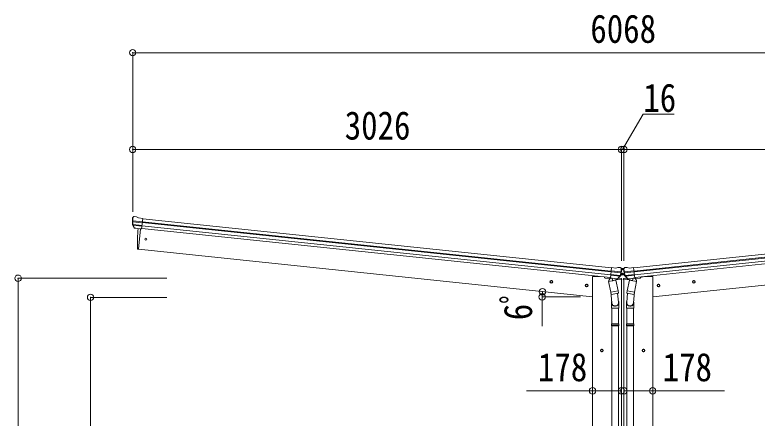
# Model space of a CAD drawing. Units: millimetres at full size, sheet at 1:40; some dimension numbers follow another scale. Extents: x -11243 to 11243, y -7760 to 7760.
# Drawn here: x -8409 to -3812, y -2609 to -108 of the extents above; entities that cross this region are included whole.
import ezdxf
from ezdxf.enums import TextEntityAlignment as Align

# ---------------------------------------------------------------- set-up
doc = ezdxf.new("R2010")
doc.units = ezdxf.units.MM
doc.header["$LTSCALE"] = 40
doc.header["$PDMODE"] = 32
doc.header["$PDSIZE"] = 40
for name, color, linetype, lineweight in [('0-3_ELV2', 4, 'Continuous', 9), ('0-6_OTH_LINE', 6, 'Continuous', 9), ('0-9_OUTLINE', 7, 'Continuous', 9)]:
    doc.layers.add(name, color=color, linetype=linetype, lineweight=lineweight)
doc.styles.add('ＭＳ ゴシック', font='')
doc.styles.get('ＭＳ ゴシック').set_extended_font_data('MS Gothic')

msp = doc.modelspace()

# ---------------------------------------------------------------- linework, layer by layer
at = {"layer": '0-3_ELV2'}
for p, q in [((-7680.38, -1367.87), (-7680.07, -1366.02)), ((-7673.81, -1359.98), (-7678.99, -1364.17)), ((-7673.81, -1359.98), (-7673.81, -1359.97)), ((-7656.66, -1360.31), (-7670.14, -1358.89)), ((-7643.83, -1367.69), (-7655.43, -1360.72)), ((-7643.83, -1367.69), (-7617.31, -1370.48)), ((-7624.09, -1435.03), (-7617.31, -1370.48)), ((-4713.85, -1677.65), (-7617.51, -1372.47)), ((-4577.04, -1677.65), (-1673.38, -1372.47)), ((-7669.95, -1429.02), (-7680.07, -1410.76)), ((-7679.68, -1390.59), (-7620.08, -1396.86)), ((-7619.46, -1391), (-7679.2, -1384.73)), ((-7678.84, -1407.35), (-7621.81, -1413.34)), ((-7668.89, -1428.59), (-7678.34, -1410.29)), ((-7677.45, -1412.01), (-7622.28, -1417.81)), ((-4718.37, -1720.59), (-7622.03, -1415.4)), ((-4716.28, -1700.73), (-7619.94, -1395.54)), ((-4715.84, -1696.55), (-7619.5, -1391.36)), ((-4575.05, -1696.55), (-1671.39, -1391.36)), ((-4574.61, -1700.73), (-1670.95, -1395.54)), ((-4572.53, -1720.59), (-1668.87, -1415.4)), ((-7659.89, -1431.26), (-7667.58, -1430.46)), ((-7667.44, -1430.24), (-7624.07, -1434.8)), ((-7659.64, -1431.38), (-7659.89, -1431.26)), ((-7634.31, -1434.05), (-7659.64, -1431.38)), ((-7630.97, -1434.3), (-7644.36, -1561.69)), ((-7634.04, -1433.98), (-7634.31, -1434.05)), ((-7624.09, -1435.03), (-7634.04, -1433.98)), ((-7623.79, -1432.14), (-4720.13, -1737.32)), ((-1667.11, -1432.14), (-4570.77, -1737.32)), ((-7644.36, -1561.69), (-7646.41, -1561.41)), ((-7644.36, -1561.69), (-4831.45, -1857.34)), ((-1646.53, -1561.69), (-4459.45, -1857.34)), ((-4720.43, -1740.21), (-4713.65, -1675.66)), ((-4715.8, -1696.19), (-4656.06, -1702.47)), ((-4687.12, -1678.45), (-4713.65, -1675.66)), ((-4687.12, -1678.45), (-4674.33, -1674.04)), ((-4673.04, -1673.9), (-4659.55, -1675.31)), ((-4656.19, -1677.14), (-4656.19, -1677.14)), ((-4656.19, -1677.14), (-4652, -1682.32)), ((-4652.72, -1681.42), (-4652.7, -1681.19)), ((-4652.7, -1681.19), (-4638.2, -1681.19)), ((-4651.41, -1686.23), (-4651.33, -1684.35)), ((-4644.19, -1685.91), (-4643.35, -1685.91)), ((-4639.48, -1686.23), (-4639.57, -1684.35)), ((-4634.7, -1677.14), (-4638.9, -1682.32)), ((-4638.17, -1681.42), (-4638.2, -1681.19)), ((-4575.09, -1696.19), (-4634.83, -1702.47)), ((-4634.7, -1677.14), (-4634.7, -1677.14)), ((-4617.85, -1673.9), (-4631.34, -1675.31)), ((-4603.77, -1678.45), (-4616.57, -1674.04)), ((-4603.77, -1678.45), (-4577.25, -1675.66)), ((-4570.46, -1740.21), (-4577.25, -1675.66)), ((-4831.45, -4909.71), (-4831.45, -1730.71)), ((-4831.45, -1730.71), (-4788.95, -1730.71)), ((-4758.67, -1733.27), (-4758.25, -1736.5)), ((-4724.55, -1743.9), (-4753.81, -1740.82)), ((-4720.43, -1740.21), (-4710.48, -1741.26)), ((-4677.03, -1744.55), (-4720.41, -1739.99)), ((-4663.45, -1728.79), (-4718.62, -1723)), ((-4661.12, -1724.52), (-4718.15, -1718.53)), ((-4656.82, -1708.31), (-4716.42, -1702.05)), ((-4710.48, -1741.26), (-4710.23, -1741.38)), ((-4710.23, -1741.38), (-4684.9, -1744.04)), ((-4684.9, -1744.04), (-4684.63, -1743.98)), ((-4684.63, -1743.98), (-4676.94, -1744.79)), ((-4675.27, -1743.23), (-4662.22, -1727.3)), ((-4674.32, -1743.87), (-4660.63, -1728.11)), ((-4671.21, -1740.45), (-4654.36, -1742.22)), ((-4659.66, -1725.88), (-4654.28, -1719.69)), ((-4658.58, -1722.35), (-4655.41, -1718.7)), ((-4654.28, -1718.19), (-4652.52, -1718.19)), ((-4636.98, -1719.69), (-4654.28, -1719.69)), ((-4653.95, -1703.31), (-4653.95, -1715.72)), ((-4652.23, -1718.69), (-4653.95, -1715.72)), ((-4652.23, -1718.69), (-4638.66, -1718.69)), ((-4651.7, -1744.82), (-4650.8, -1751.65)), ((-4644.19, -1714.61), (-4643.35, -1714.61)), ((-4639.19, -1744.82), (-4640.09, -1751.65)), ((-4638.66, -1718.69), (-4636.95, -1715.72)), ((-4638.37, -1718.19), (-4636.98, -1718.19)), ((-4631.02, -1726.54), (-4636.98, -1719.69)), ((-4636.95, -1703.31), (-4636.95, -1715.72)), ((-4619.68, -1740.45), (-4636.53, -1742.22)), ((-4632.12, -1722.99), (-4635.85, -1718.7)), ((-4634.08, -1708.31), (-4574.47, -1702.05)), ((-4616.57, -1743.87), (-4630.26, -1728.11)), ((-4629.77, -1724.52), (-4572.74, -1718.53)), ((-4615.63, -1743.23), (-4628.67, -1727.3)), ((-4627.45, -1728.79), (-4572.27, -1723)), ((-4606.27, -1743.98), (-4613.96, -1744.79)), ((-4613.86, -1744.55), (-4570.49, -1739.99)), ((-4605.99, -1744.04), (-4606.27, -1743.98)), ((-4580.66, -1741.38), (-4605.99, -1744.04)), ((-4580.41, -1741.26), (-4580.66, -1741.38)), ((-4570.46, -1740.21), (-4580.41, -1741.26)), ((-4566.34, -1743.9), (-4537.08, -1740.82)), ((-4501.95, -1730.71), (-4532.8, -1733.95)), ((-4532.22, -1733.27), (-4532.64, -1736.5)), ((-4459.45, -1730.71), (-4501.95, -1730.71)), ((-4459.45, -4909.71), (-4459.45, -1730.71)), ((-5093.81, -1766.17), (-5093.03, -1758.71)), ((-5087.74, -1770.58), (-5093.81, -1766.17)), ((-5093.03, -1758.71), (-5086.17, -1755.66)), ((-5086.17, -1755.66), (-5080.1, -1760.07)), ((-4875.02, -1789.17), (-4874.23, -1781.7)), ((-4868.95, -1793.58), (-4875.02, -1789.17)), ((-4874.23, -1781.7), (-4867.38, -1778.65)), ((-4867.38, -1778.65), (-4861.31, -1783.06)), ((-4650.8, -1751.65), (-4684.53, -1748.1)), ((-4653.45, -4909.71), (-4653.45, -1751.37)), ((-4640.09, -1751.65), (-4606.36, -1748.1)), ((-4637.45, -4909.71), (-4637.45, -1751.37)), ((-4423.52, -1778.65), (-4429.59, -1783.06)), ((-4416.66, -1781.7), (-4423.52, -1778.65)), ((-4421.95, -1793.58), (-4415.87, -1789.17)), ((-4415.87, -1789.17), (-4416.66, -1781.7)), ((-4204.72, -1755.66), (-4210.79, -1760.07)), ((-4197.86, -1758.71), (-4204.72, -1755.66)), ((-4203.15, -1770.58), (-4197.08, -1766.17)), ((-4197.08, -1766.17), (-4197.86, -1758.71)), ((-4781.45, -2185.51), (-4774.95, -2181.75)), ((-4774.95, -2181.75), (-4768.45, -2185.51)), ((-4768.45, -2193.01), (-4774.95, -2196.77)), ((-4768.45, -2185.51), (-4768.45, -2193.01)), ((-4515.95, -2181.75), (-4522.45, -2185.51)), ((-4522.45, -2185.51), (-4522.45, -2193.01)), ((-4522.45, -2193.01), (-4515.95, -2196.77)), ((-4509.45, -2185.51), (-4515.95, -2181.75))]:
    msp.add_line(p, q, dxfattribs=at)
for points in [[(-4646.71, -1685.07), (-4647.55, -1685.07), (-4647.55, -1685.91), (-4646.71, -1685.91)], [(-4645.03, -1684.23), (-4645.03, -1683.39), (-4645.87, -1683.39), (-4645.87, -1684.23)], [(-4645.87, -1686.75), (-4645.87, -1687.59), (-4645.03, -1687.59), (-4645.03, -1686.75)], [(-4643.35, -1685.91), (-4643.35, -1685.07), (-4644.19, -1685.07)], [(-4646.71, -1713.77), (-4647.55, -1713.77), (-4647.55, -1714.61), (-4646.71, -1714.61)], [(-4645.03, -1712.93), (-4645.03, -1712.09), (-4645.87, -1712.09), (-4645.87, -1712.93)], [(-4645.87, -1715.45), (-4645.87, -1716.29), (-4645.03, -1716.29), (-4645.03, -1715.45)], [(-4643.35, -1714.61), (-4643.35, -1713.77), (-4644.19, -1713.77)], [(-5080.1, -1760.07), (-5080.88, -1767.53), (-5087.74, -1770.58)], [(-4861.31, -1783.06), (-4862.09, -1790.53), (-4868.95, -1793.58)], [(-4429.59, -1783.06), (-4428.8, -1790.53), (-4421.95, -1793.58)], [(-4210.79, -1760.07), (-4210.01, -1767.53), (-4203.15, -1770.58)], [(-4774.95, -2196.77), (-4781.45, -2193.01), (-4781.45, -2185.51)], [(-4515.95, -2196.77), (-4509.45, -2193.01), (-4509.45, -2185.51)]]:
    msp.add_lwpolyline(points, dxfattribs=at)
for centre, radius in [((-7597.57, -1499.15), 6.5), ((-4645.45, -1685.49), 3.5), ((-4645.45, -1714.19), 3.5), ((-5086.96, -1763.12), 8.5), ((-5086.96, -1763.12), 7.7), ((-5086.96, -1763.12), 6.5), ((-4868.16, -1786.12), 8.5), ((-4868.16, -1786.12), 7.7), ((-4868.16, -1786.12), 6.5), ((-4422.73, -1786.12), 8.5), ((-4422.73, -1786.12), 7.7), ((-4422.73, -1786.12), 6.5), ((-4203.94, -1763.12), 8.5), ((-4203.94, -1763.12), 7.7), ((-4203.94, -1763.12), 6.5), ((-4774.95, -2189.26), 8.5), ((-4774.95, -2189.26), 7.7), ((-4774.95, -2189.26), 6.5), ((-4515.95, -2189.26), 8.5), ((-4515.95, -2189.26), 7.7), ((-4515.95, -2189.26), 6.5)]:
    msp.add_circle(centre, radius, dxfattribs=at)
for centre, radius, start, end in [((-7479.48, -1388.98), 202, 174, 185.86084), ((-7486.82, -1389.52), 192.44, 173.42422, 178.5729), ((-7670.66, -1363.86), 5, 84.04426, 128.95574), ((-7656.97, -1363.29), 3, 59.02369, 83.97631), ((-7677.44, -1409.3), 3, 185.86084, 209), ((-7679.87, -1391.93), 1.35, 82.08073, 84.8395), ((-7682.47, -1390.38), 2.74, 355.56588, 0.97849), ((-7479.48, -1388.98), 200.2, 180.46117, 185.79991), ((-7724.47, -1382.61), 45.32, 354.35482, 357.32878), ((-7675.68, -1408.91), 3, 185.79991, 207.30889), ((-7667.33, -1427.57), 2.99, 208.99261, 254.7283), ((-6749.76, -1521.49), 900, 174.35013, 182.36081), ((-7646, -1558.44), 3, 182.36081, 262), ((-4673.35, -1676.88), 3, 84.02369, 108.97631), ((-4852.3, -1665.11), 202, 342.13916, 354), ((-4660.08, -1680.29), 5, 39.04426, 83.95574), ((-4845.24, -1667.16), 192.44, 349.4271, 354.57578), ((-4646.71, -1684.23), 0.84, 270, 0), ((-4646.71, -1686.75), 0.84, 0, 90), ((-4644.19, -1684.23), 0.84, 180, 270), ((-4644.19, -1686.75), 0.84, 90, 180), ((-4438.59, -1665.11), 202, 186, 197.86084), ((-4445.66, -1667.16), 192.44, 185.42422, 190.5729), ((-4630.81, -1680.29), 5, 96.04426, 140.95574), ((-4617.54, -1676.88), 3, 71.02369, 95.97631), ((-4753.29, -1735.85), 5, 187.5, 264), ((-4676.58, -1741.91), 2.99, 273.2717, 319.00739), ((-4664.54, -1725.39), 3, 320.69111, 342.20009), ((-4852.3, -1665.11), 200.2, 342.20009, 347.53883), ((-4662.89, -1726.15), 3, 319, 342.13916), ((-4656.91, -1709.66), 1.35, 83.1605, 85.91927), ((-4654.04, -1708.68), 2.74, 167.02151, 172.43412), ((-4611.34, -1709.82), 45.32, 170.67122, 173.64518), ((-4654.28, -1719.69), 1.5, 90, 139), ((-4654.67, -1745.21), 3, 7.5, 84), ((-4646.71, -1712.93), 0.84, 270, 0), ((-4646.71, -1715.45), 0.84, 0, 90), ((-4644.19, -1712.93), 0.84, 180, 270), ((-4644.19, -1715.45), 0.84, 90, 180), ((-4636.22, -1745.21), 3, 96, 172.5), ((-4636.98, -1719.69), 1.5, 41, 90), ((-4679.55, -1709.82), 45.32, 6.35482, 9.32878), ((-4636.85, -1708.68), 2.74, 7.56588, 12.97849), ((-4633.98, -1709.66), 1.35, 94.08073, 96.8395), ((-4438.59, -1665.11), 200.2, 192.46117, 197.79991), ((-4628, -1726.15), 3, 197.86084, 221), ((-4626.35, -1725.39), 3, 197.79991, 219.30889), ((-4614.31, -1741.91), 2.99, 220.99261, 266.7283), ((-4537.6, -1735.85), 5, 276, 352.5)]:
    msp.add_arc(centre, radius, start, end, dxfattribs=at)
for centre, major_axis, ratio, start_param, end_param in [((-7677.1, -1366.5), (2.34, 1.9), 0.995767, 1.5707963, 2.2972137), ((-7672.72, -1362.96), (-5.88, -1.31), 0.24881, 5.8190815, 5.8226003), ((-7678.12, -1367.47), (0.87, 5.91), 0.020485, 4.7140547, 5.6117533), ((-7481.79, -1410.93), (20.92, 199.05), 0.994373, 1.5554317, 1.5718064), ((-7669.56, -1427.01), (-1.08, 3.13), 0.040856, 4.1415604, 4.1696818), ((-7667.13, -1427.27), (0.11, 3), 0.642905, 2.0792573, 3.037247), ((-7667.19, -1427.36), (-3.53, -2.11), 0.650902, 0.9542299, 1.0270405), ((-7667.26, -1427.47), (-1.66, -2.51), 0.997631, 0.3902369, 0.4789948), ((-4854.11, -1687.11), (20.92, 199.05), 0.994373, 1.5554317, 1.5718064), ((-4653.54, -1685.37), (0.38, 5.97), 0.020485, 0.671432, 1.5691306), ((-4657.88, -1679.83), (5.48, -2.51), 0.24881, 0.460585, 0.4641038), ((-4654.33, -1684.21), (-1.9, 2.34), 0.995767, 3.9859716, 4.712389), ((-4636.56, -1684.21), (1.9, 2.34), 0.995767, 1.5707963, 2.2972137), ((-4633.02, -1679.83), (-5.48, -2.51), 0.24881, 5.8190815, 5.8226003), ((-4637.36, -1685.37), (-0.38, 5.97), 0.020485, 4.7140547, 5.6117533), ((-4436.78, -1687.11), (-20.92, 199.05), 0.994373, 4.7113789, 4.7277536), ((-4676.72, -1741.57), (0.51, 2.96), 0.642905, 3.2459383, 4.203928), ((-4676.63, -1741.8), (1.1, -2.8), 0.997631, 5.8041905, 5.8929484), ((-4676.67, -1741.68), (3.02, -2.79), 0.650902, 5.2561448, 5.3289554), ((-4674.28, -1741.83), (1.71, 2.84), 0.040856, 2.1135035, 2.1416249), ((-4854.61, -1687.06), (20.92, 199.05), 0.994373, 4.7113789, 4.7277536), ((-4436.28, -1687.06), (-20.92, 199.05), 0.994373, 1.5554317, 1.5718064), ((-4616.61, -1741.83), (-1.71, 2.84), 0.040856, 4.1415604, 4.1696818), ((-4614.18, -1741.57), (-0.51, 2.96), 0.642905, 2.0792573, 3.037247), ((-4614.22, -1741.68), (-3.02, -2.79), 0.650902, 0.9542299, 1.0270405), ((-4614.27, -1741.8), (-1.1, -2.8), 0.997631, 0.3902369, 0.4789948)]:
    msp.add_ellipse(centre, major_axis=major_axis, ratio=ratio, start_param=start_param, end_param=end_param, dxfattribs=at)
at = {"layer": '0-6_OTH_LINE'}
for p, q in [((-1611.35, -342.65), (-7679.55, -342.65)), ((-7679.55, -342.65), (-7679.55, -1329.83)), ((-4653.45, -942.65), (-7679.55, -942.65)), ((-4653.45, -942.65), (-4653.45, -1633.73)), ((-4653.45, -942.65), (-4637.37, -942.65)), ((-4637.45, -942.65), (-4637.45, -1633.73)), ((-4637.45, -942.65), (-1611.35, -942.65)), ((-8389.29, -4359.71), (-8389.29, -1741.51)), ((-8389.29, -1741.51), (-7467.54, -1741.51)), ((-7940.29, -4359.71), (-7940.29, -1859.71)), ((-7940.29, -1859.71), (-7467.54, -1859.71)), ((-4831.45, -2439.26), (-4653.45, -2439.26)), ((-4459.45, -2439.26), (-4637.45, -2439.26))]:
    msp.add_line(p, q, dxfattribs=at)
at = {"layer": '0-6_OTH_LINE', "lineweight": 18}
for p, q in [((-5143.6, -1857.34), (-5143.6, -2038.85)), ((-5143.6, -1857.34), (-4905.81, -1857.34)), ((-4831.45, -2439.26), (-5241.46, -2439.26)), ((-4459.45, -2439.26), (-4015.19, -2439.26))]:
    msp.add_line(p, q, dxfattribs=at)
at = {"layer": '0-6_OTH_LINE'}
msp.add_lwpolyline([(-4645.41, -942.65), (-4519.03, -723.76), (-4325.87, -723.76)], dxfattribs=at)
msp.add_arc((-4905.81, -1857.34), 237.79, 172.1267, 180, dxfattribs=at)
for p in [(-7679.55, -342.65), (-7679.55, -942.65), (-4653.45, -942.65), (-4637.45, -942.65), (-8389.29, -1741.51), (-5143.6, -1857.34), (-5141.36, -1824.77), (-7940.29, -1859.71), (-4831.45, -2439.26), (-4653.45, -2439.26), (-4637.45, -2439.26), (-4459.45, -2439.26)]:
    msp.add_point(p, dxfattribs=at)
at = {"layer": '0-9_OUTLINE'}
for p, q in [((-4720.69, -1738.87), (-4731.89, -1755.8)), ((-4719.76, -1738.68), (-4720.69, -1738.87)), ((-4677.28, -1744.84), (-4717.95, -1740.57)), ((-4710.25, -1741.76), (-4707.33, -1756.11)), ((-4680.64, -1745.14), (-4680.49, -1745.87)), ((-4613.61, -1744.84), (-4572.94, -1740.57)), ((-4610.26, -1745.14), (-4610.4, -1745.87)), ((-4580.65, -1741.76), (-4583.57, -1756.11)), ((-4571.13, -1738.68), (-4570.2, -1738.87)), ((-4570.2, -1738.87), (-4559, -1755.8)), ((-4732.14, -1762.34), (-4687.26, -1753.21)), ((-4718.79, -1827.99), (-4732.14, -1762.34)), ((-4731.89, -1755.8), (-4730.62, -1762.03)), ((-4681.1, -1747), (-4705.86, -1756.75)), ((-4689.44, -1750.29), (-4688.78, -1753.51)), ((-4687.26, -1753.21), (-4673.9, -1818.86)), ((-4603.63, -1753.21), (-4616.99, -1818.86)), ((-4609.79, -1747), (-4585.04, -1756.75)), ((-4558.75, -1762.34), (-4603.63, -1753.21)), ((-4601.45, -1750.29), (-4602.11, -1753.51)), ((-4572.11, -1827.99), (-4558.75, -1762.34)), ((-4559, -1755.8), (-4560.27, -1762.03)), ((-4719.22, -1825.85), (-4712.57, -1893.6)), ((-4718.79, -1827.99), (-4673.9, -1818.86)), ((-4718.77, -1827.99), (-4716.24, -1840.46)), ((-4672.97, -1833.47), (-4713.93, -1841.8)), ((-4676.31, -1834.15), (-4670.75, -1889.87)), ((-4671.43, -1831.11), (-4673.92, -1818.86)), ((-4671.64, -1832.51), (-4671.64, -1832.51)), ((-4614.58, -1834.15), (-4620.14, -1889.87)), ((-4619.47, -1831.11), (-4616.98, -1818.86)), ((-4619.25, -1832.51), (-4619.25, -1832.51)), ((-4617.92, -1833.47), (-4576.96, -1841.8)), ((-4572.11, -1827.99), (-4616.99, -1818.86)), ((-4571.67, -1825.85), (-4578.33, -1893.6)), ((-4572.12, -1827.99), (-4574.66, -1840.46)), ((-4714.6, -1892.38), (-4714.6, -1927.03)), ((-4714.6, -1927.03), (-4668.6, -1927.03)), ((-4712.6, -1927.03), (-4712.6, -2023.78)), ((-4670.6, -1927.03), (-4670.6, -2023.78)), ((-4668.6, -1927.03), (-4668.6, -1892.68)), ((-4622.29, -1927.03), (-4622.29, -1892.68)), ((-4576.29, -1927.03), (-4622.29, -1927.03)), ((-4620.29, -1927.03), (-4620.29, -2023.78)), ((-4578.29, -1927.03), (-4578.29, -2023.78)), ((-4576.29, -1892.38), (-4576.29, -1927.03)), ((-4714.6, -2025.78), (-4713.6, -2023.78)), ((-4714.6, -2025.78), (-4668.6, -2025.78)), ((-4714.6, -2025.78), (-4714.6, -2033.78)), ((-4714.6, -2033.78), (-4668.6, -2033.78)), ((-4714.6, -2033.78), (-4713.6, -2035.78)), ((-4713.6, -2023.78), (-4669.6, -2023.78)), ((-4713.6, -2035.78), (-4669.6, -2035.78)), ((-4712.6, -2035.78), (-4712.6, -3071.96)), ((-4670.6, -2035.78), (-4670.6, -3071.96)), ((-4668.6, -2025.78), (-4669.6, -2023.78)), ((-4622.29, -2025.78), (-4621.29, -2023.78)), ((-4576.29, -2025.78), (-4622.29, -2025.78)), ((-4576.29, -2033.78), (-4622.29, -2033.78)), ((-4577.29, -2023.78), (-4621.29, -2023.78)), ((-4577.29, -2035.78), (-4621.29, -2035.78)), ((-4620.29, -2035.78), (-4620.29, -3071.96)), ((-4578.29, -2035.78), (-4578.29, -3071.96)), ((-4576.29, -2025.78), (-4577.29, -2023.78)), ((-4576.29, -2033.78), (-4577.29, -2035.78)), ((-4576.29, -2025.78), (-4576.29, -2033.78))]:
    msp.add_line(p, q, dxfattribs=at)
for points in [[(-4668.6, -2025.78), (-4668.6, -2033.78), (-4669.6, -2035.78)], [(-4622.29, -2025.78), (-4622.29, -2033.78), (-4621.29, -2035.78)]]:
    msp.add_lwpolyline(points, dxfattribs=at)
for centre, radius, start, end in [((-4717.9, -1740.07), 0.5, 228.73754, 264), ((-4710.83, -1741.92), 0.604, 15.29405, 86.90158), ((-4681.47, -1746.07), 1, 291.5, 11.5), ((-4680.15, -1745.04), 0.5, 84, 191.5), ((-4677.23, -1744.35), 0.5, 264, 299.26246), ((-4613.67, -1744.35), 0.5, 240.73754, 276), ((-4610.75, -1745.04), 0.5, 348.5, 96), ((-4609.42, -1746.07), 1, 168.5, 248.5), ((-4580.06, -1741.92), 0.604, 93.09842, 164.70595), ((-4573, -1740.07), 0.5, 276, 311.26246), ((-4706.33, -1755.84), 1.03, 195.53431, 297.46103), ((-4584.56, -1755.84), 1.03, 242.53897, 344.46569), ((-4673.37, -1831.51), 2, 281.5, 330.09038), ((-4673.33, -1831.53), 1.95, 330.02234, 12.45983), ((-4617.56, -1831.53), 1.95, 167.54017, 209.97766), ((-4617.52, -1831.51), 2, 209.90962, 258.5), ((-4714.33, -1839.84), 2, 198.03157, 281.5), ((-4576.56, -1839.84), 2, 258.5, 341.96843), ((-4698.6, -1892.68), 30, 0, 2.54858), ((-4592.29, -1892.68), 30, 177.45142, 180)]:
    msp.add_arc(centre, radius, start, end, dxfattribs=at)
for centre, major_axis, start_param, end_param in [((-4691.6, -1892.38), (-23, 0), 5.9588909, 9.9444346), ((-4599.29, -1892.38), (23, 0), 2.621936, 6.6074797), ((-4691.6, -1892.38), (-21, 0), 0.0583862, 3.2616355), ((-4599.29, -1892.38), (21, 0), 3.0215498, 6.2247991)]:
    msp.add_ellipse(centre, major_axis=major_axis, ratio=0.996195, start_param=start_param, end_param=end_param, dxfattribs=at)

# ---------------------------------------------------------------- texts
at = {"layer": '0-6_OTH_LINE', "color": 7, "style": 'ＭＳ ゴシック', "width": 0.85}
for s, p in [('6068', (-4845.45, -334.65)), ('16', (-4517.36, -762.68)), ('3026', (-6366.5, -934.65)), ('178', (-5169.93, -2432.88)), ('178', (-4397.51, -2432.88))]:
    msp.add_text(s, height=176, dxfattribs=at).set_placement(p, align=Align.BOTTOM_LEFT)
msp.add_text('6ﾟ', height=176, rotation=90, dxfattribs=at).set_placement((-5153.24, -2001.58), align=Align.BOTTOM_LEFT)

doc.saveas('drawing.dxf')
